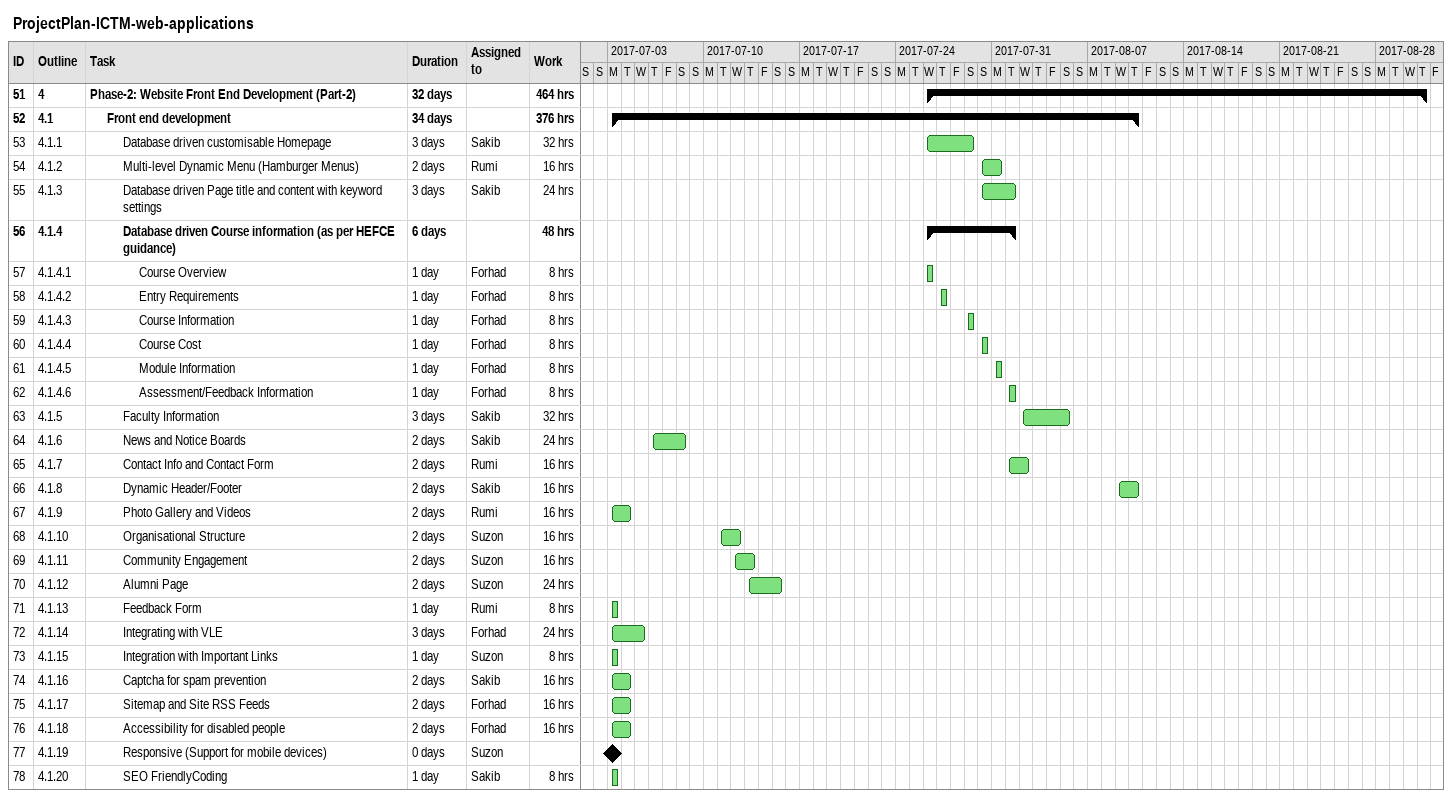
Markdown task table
ProjectPlan-ICTM-web-applications

| ID | WBS | Task | Duration | Start | Finish | Resources | Work (h) |
|---|---|---|---|---|---|---|---|
| 51 | 4 | **Phase-2: Website Front End Development (Part-2)** | 32d | 2017-07-26 | 2017-08-31 |  | 464 |
| 52 | 4.1 | **Front end development** | 34d | 2017-07-03 | 2017-08-10 |  | 376 |
| 53 | 4.1.1 | Database driven customisable Homepage | 3d | 2017-07-26 | 2017-07-29 | Sakib | 32 |
| 54 | 4.1.2 | Multi-level Dynamic Menu (Hamburger Menus) | 2d | 2017-07-30 | 2017-07-31 | Rumi | 16 |
| 55 | 4.1.3 | Database driven Page title and content with keyword settings | 3d | 2017-07-30 | 2017-08-01 | Sakib | 24 |
| 56 | 4.1.4 | **Database driven Course information (as per HEFCE guidance)** | 6d | 2017-07-26 | 2017-08-01 |  | 48 |
| 57 | 4.1.4.1 | Course Overview | 1d | 2017-07-26 | 2017-07-26 | Forhad | 8 |
| 58 | 4.1.4.2 | Entry Requirements | 1d | 2017-07-27 | 2017-07-27 | Forhad | 8 |
| 59 | 4.1.4.3 | Course Information | 1d | 2017-07-29 | 2017-07-29 | Forhad | 8 |
| 60 | 4.1.4.4 | Course Cost | 1d | 2017-07-30 | 2017-07-30 | Forhad | 8 |
| 61 | 4.1.4.5 | Module Information | 1d | 2017-07-31 | 2017-07-31 | Forhad | 8 |
| 62 | 4.1.4.6 | Assessment/Feedback Information | 1d | 2017-08-01 | 2017-08-01 | Forhad | 8 |
| 63 | 4.1.5 | Faculty Information | 3d | 2017-08-02 | 2017-08-05 | Sakib | 32 |
| 64 | 4.1.6 | News and Notice Boards | 2d | 2017-07-06 | 2017-07-08 | Sakib | 24 |
| 65 | 4.1.7 | Contact Info and Contact Form | 2d | 2017-08-01 | 2017-08-02 | Rumi | 16 |
| 66 | 4.1.8 | Dynamic Header/Footer | 2d | 2017-08-09 | 2017-08-10 | Sakib | 16 |
| 67 | 4.1.9 | Photo Gallery and Videos | 2d | 2017-07-03 | 2017-07-04 | Rumi | 16 |
| 68 | 4.1.10 | Organisational Structure | 2d | 2017-07-11 | 2017-07-12 | Suzon | 16 |
| 69 | 4.1.11 | Community Engagement | 2d | 2017-07-12 | 2017-07-13 | Suzon | 16 |
| 70 | 4.1.12 | Alumni Page | 2d | 2017-07-13 | 2017-07-15 | Suzon | 24 |
| 71 | 4.1.13 | Feedback Form | 1d | 2017-07-03 | 2017-07-03 | Rumi | 8 |
| 72 | 4.1.14 | Integrating with VLE | 3d | 2017-07-03 | 2017-07-05 | Forhad | 24 |
| 73 | 4.1.15 | Integration with Important Links | 1d | 2017-07-03 | 2017-07-03 | Suzon | 8 |
| 74 | 4.1.16 | Captcha for spam prevention | 2d | 2017-07-03 | 2017-07-04 | Sakib | 16 |
| 75 | 4.1.17 | Sitemap and Site RSS Feeds | 2d | 2017-07-03 | 2017-07-04 | Forhad | 16 |
| 76 | 4.1.18 | Accessibility for disabled people | 2d | 2017-07-03 | 2017-07-04 | Forhad | 16 |
| 77 | 4.1.19 | Responsive (Support for mobile devices) | 0d | 2017-07-03 | 2017-07-03 | Suzon |  |
| 78 | 4.1.20 | SEO FriendlyCoding | 1d | 2017-07-03 | 2017-07-03 | Sakib | 8 |
